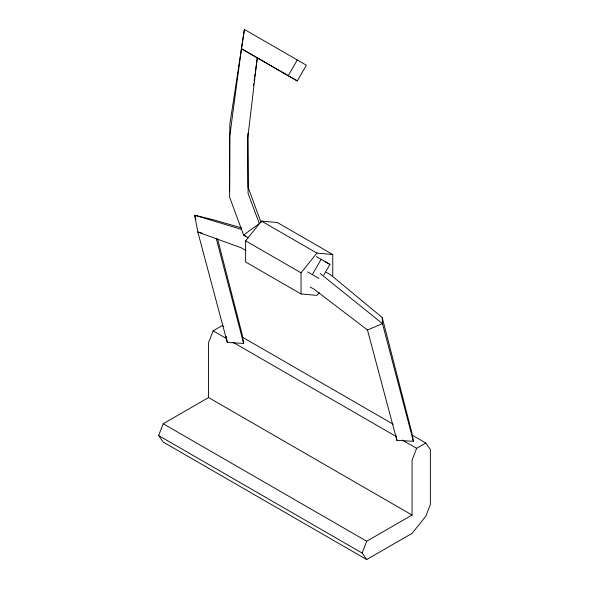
<?xml version="1.0" encoding="UTF-8"?>
<svg xmlns="http://www.w3.org/2000/svg" width="589" height="589" viewBox="0 0 589 589"><rect width="100%" height="100%" fill="white"/><g stroke="black" fill="none" stroke-linecap="round" stroke-linejoin="round"><path stroke-width="0.88" d="M412.293 435.242L425.803 443.038L430.382 449.554L430.382 504.478L425.803 516.273L412.072 533.354L366.704 559.55L163.197 442.052L158.618 435.543L163.197 423.749L208.565 397.553L208.565 342.629L213.137 330.834L222.296 325.548L223.886 326.461M366.704 559.55L362.132 553.042L366.704 541.239L412.072 515.051L412.072 460.119L416.651 448.325L425.803 443.038M229.622 190.961L229.843 124.308L244.406 29.45L306.368 65.224L297.283 80.907L241.438 48.718L244.406 29.45M257.231 57.781L247.741 138.238L248.079 193.494L259.315 223.54L243.588 235.033L229.622 197.205L229.703 136.523L241.438 48.718L297.283 80.907M253.513 85.405L253.763 83.601M254.139 80.892L254.514 78.182M254.765 76.379L255.14 73.669M255.39 71.865L257.268 58.326M288.198 75.716L297.283 59.975M312.31 274.599L321.123 259.344L316.367 256.59M323.766 275.107L329.928 264.424L325.187 261.685M319.164 292.564L316.897 295.383L301.045 293.963L245.613 261.965L245.613 240.82L261.472 221.096L277.323 222.517L332.756 254.514L332.756 275.659M301.045 293.963L301.045 272.825L316.897 253.101L332.756 254.514M310.212 287.027L314.18 289.28L367.47 329.995L382.504 323.656L382.232 317.523L330.966 275.1L326.21 272.309M367.47 329.995L396.905 440.358L413.404 441.301L411.637 431.855L382.232 317.523M241.387 227.81L212.6 219.587L194.701 215.228L197.845 232.059L227.28 342.423L243.64 343.446L242.005 333.919L217.613 239.09M202.101 233.097L197.845 232.059L241.115 247.763L245.878 250.472M241.387 229.342L194.701 215.228L195.865 219.653M261.472 221.096L316.897 253.101M321.123 259.344L329.928 264.424M248.322 237.765L243.588 235.033L245.606 236.204M307.568 271.868L318.921 278.413M245.613 240.82L301.045 272.825M242.167 337.018L393.209 424.22M213.137 330.834L226.655 338.631M233.016 342.305L395.985 436.39M402.339 440.064L416.651 448.325M208.565 397.553L412.072 515.051M163.197 423.749L366.704 541.239M158.618 435.543L362.132 553.042M320.269 273.591L382.504 323.656L413.404 441.301M261.06 222.517L248.079 187.243L247.903 133.335M216.2 238.192L243.64 343.446M395.941 435.205L396.905 440.358M226.242 336.363L227.28 342.423"/></g></svg>
